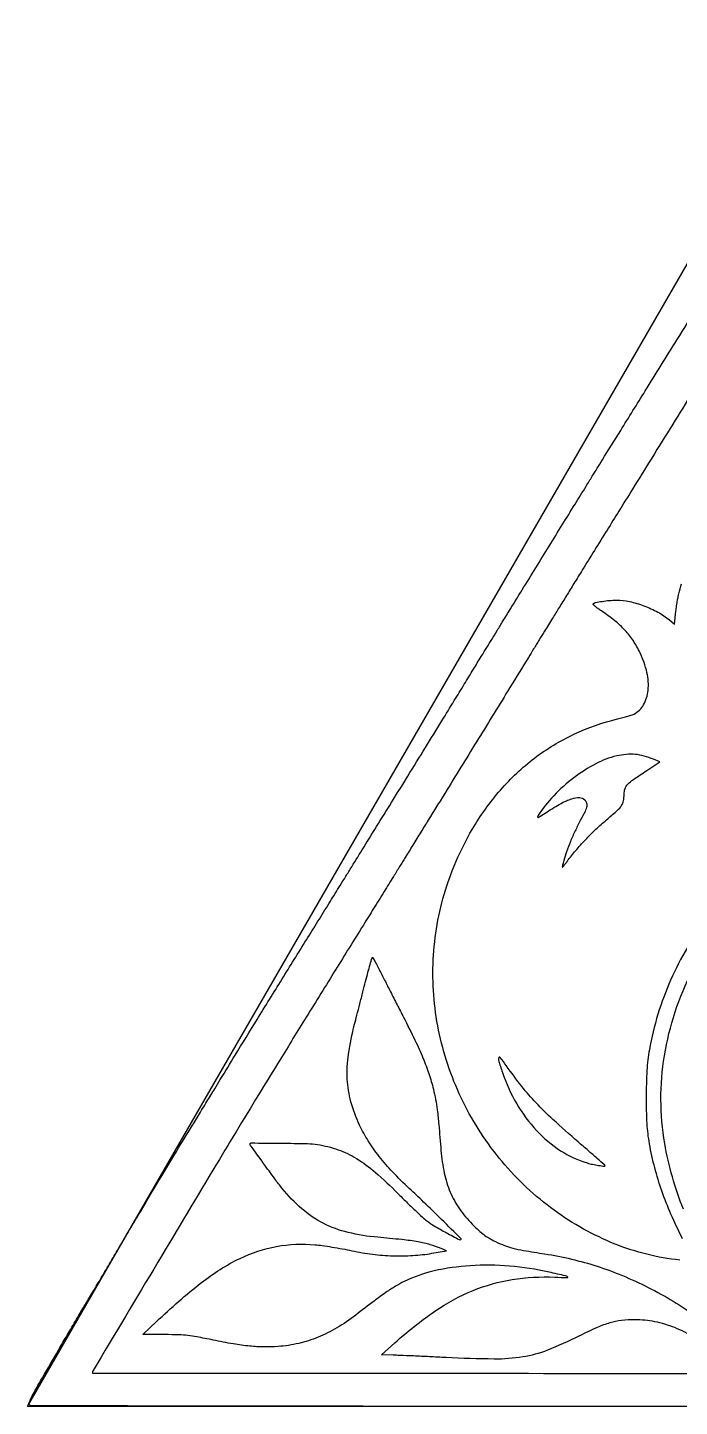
# Model space of a CAD drawing. Header units: millimetres. Extents: x 7 to 202, y 10 to 284.
# Drawn here: x 157.5 to 175.92, y 103.03 to 142 of the extents above; entities that cross this region are included whole.
import ezdxf

# ---------------------------------------------------------------- set-up
doc = ezdxf.new("R2010")
doc.units = ezdxf.units.MM
doc.layers.add('CUT', color=1, linetype='Continuous')
doc.layers.add('ENGRAVE', color=7, linetype='Continuous')

msp = doc.modelspace()

# ---------------------------------------------------------------- linework, layer by layer
at = {"layer": 'CUT'}
msp.add_lwpolyline([(157.5, 103.029), (180, 142), (202.5, 103.029)], close=True, dxfattribs=at)
at = {"layer": 'ENGRAVE', "extrusion": (0, 0, -1)}
for points in [[(-202.452, 103.042, 0.000001), (-195.868, 103.035, 0.000156)], [(-194.596, 103.97, -0.000001), (-200.658, 103.976, -0.413912)], [(-188.621, 103.03, 0.000094), (-180.016, 103.029, 0.000074), (-168.147, 103.031, 0.00044), (-161.957, 103.038, 0.000027), (-157.602, 103.047, 0.222546), (-157.542, 103.075, 0.281367), (-157.536, 103.121, 0.013418), (-157.604, 103.269, 0.013288), (-157.718, 103.486, 0.003245), (-157.919, 103.839, 0.000445), (-158.37, 104.617, 0.000965), (-158.718, 105.215, 0.001201), (-158.986, 105.669, 0.003665), (-159.171, 105.976, -0.002772), (-159.28, 106.157, -0.000424), (-159.496, 106.519, -0.000474), (-159.75, 106.947, -0.000411), (-160.015, 107.396, 0.000495), (-160.688, 108.533, 0.001058), (-161.21, 109.41, 0.001298), (-161.659, 110.157, 0.001404), (-162.101, 110.882, -0.000259), (-162.327, 111.251, -0.000213), (-162.567, 111.645, -0.000215), (-162.788, 112.007, -0.000569), (-162.946, 112.266, 0.001372), (-163.366, 112.955, 0.000454), (-163.986, 113.964, 0.000446), (-164.687, 115.098, 0.00046), (-165.382, 116.22, -0.000115), (-165.706, 116.741, -0.000122), (-166.023, 117.253, -0.000116), (-166.296, 117.694, -0.00056), (-166.452, 117.945, 0.000432), (-166.617, 118.213, 0.000061), (-166.958, 118.764, 0.00007), (-167.361, 119.415, 0.00006), (-167.786, 120.102, -0.000396), (-168.244, 120.841, -0.000302), (-168.743, 121.65, -0.000305), (-169.21, 122.41, -0.000719), (-169.557, 122.977, 0.000164), (-169.84, 123.44, 0.000212), (-170.1, 123.865, 0.000161), (-170.318, 124.222, 0.001864), (-170.404, 124.361, -0.001479), (-170.48, 124.483, -0.00029), (-170.615, 124.703, -0.000308), (-170.772, 124.96, -0.000285), (-170.933, 125.223, 0.000697), (-171.144, 125.568, 0.000188), (-171.48, 126.113, 0.00019), (-171.861, 126.732, 0.000197), (-172.238, 127.344, -0.00001), (-172.609, 127.945, -0.00001), (-172.972, 128.533, -0.00001), (-173.283, 129.037, -0.000048), (-173.458, 129.321, 0.00068), (-173.742, 129.779, 0.000129), (-174.261, 130.615, 0.000115), (-174.954, 131.73, 0.000052), (-175.859, 133.185, 0.000653), (-176.981, 134.981, 0.001459)], [(-177.349, 133.396, -0.000386), (-176.292, 131.693, 0.000055), (-175.732, 130.79, 0.000046), (-175.137, 129.831, 0.000047), (-174.593, 128.953, 0.000127), (-174.207, 128.332, -0.000179), (-173.876, 127.798, -0.000141), (-173.517, 127.219, -0.000142), (-173.183, 126.68, -0.00035), (-172.938, 126.284, 0.000054), (-172.731, 125.948, 0.000052), (-172.521, 125.607, 0.000052), (-172.335, 125.306, 0.000188), (-172.217, 125.116, -0.000488), (-172.108, 124.939, -0.000197), (-171.96, 124.698, -0.000195), (-171.8, 124.439, -0.000248), (-171.653, 124.199, 0.000447), (-171.13, 123.346, 0.000102), (-170.243, 121.904, 0.000103), (-169.354, 120.461, 0.000436), (-168.822, 119.598, -0.000183), (-168.615, 119.263, -0.000137), (-168.387, 118.894, -0.000139), (-168.174, 118.547, -0.000321), (-168.013, 118.286, 0.000783), (-167.84, 118.006, 0.000235), (-167.576, 117.578, 0.000236), (-167.278, 117.099, 0.000255), (-166.988, 116.633, -0.00046), (-166.201, 115.365, -0.000397), (-165.375, 114.031, -0.000402), (-164.626, 112.817, -0.001112), (-164.102, 111.961, -0.001527), (-162.843, 109.88, -0.00066), (-161.179, 107.103, -0.000025), (-159.351, 104.043, -0.135428), (-159.333, 103.978, -0.414006), (-159.339, 103.972), (-165.404, 103.968, -0.00011), (-172.075, 103.964, -0.000066), (-180, 103.963, -0.000096), (-187.925, 103.965, -0.00016)], [(-175.93, 107.165, 0.070236), (-174.1, 107.619, 0.061959), (-172.38, 108.574, 0.060417), (-170.908, 109.95, 0.060419), (-169.807, 111.637, 0.060407), (-169.141, 113.544, 0.062376), (-168.959, 115.533, 0.062633), (-169.273, 117.499, 0.06179), (-170.064, 119.336, 0.046097), (-170.865, 120.451, 0.051545), (-171.829, 121.355, 0.052616), (-172.94, 122.028, 0.051785), (-174.172, 122.459, -0.006298), (-174.321, 122.497, -0.007284), (-174.463, 122.536, -0.006589), (-174.581, 122.573, -0.042001), (-174.639, 122.597, -0.146287), (-174.908, 122.859, -0.102727), (-175.035, 123.265, -0.081513), (-175.003, 123.773, -0.054262), (-174.81, 124.325, -0.035763), (-174.618, 124.665, -0.039468), (-174.385, 124.962, -0.036478), (-174.092, 125.237, -0.02391), (-173.718, 125.511, 0.012189), (-173.62, 125.58, 0.020908), (-173.542, 125.642, 0.01679), (-173.486, 125.695, 0.414419), (-173.486, 125.714, 0.145186), (-173.551, 125.75, 0.013429), (-173.734, 125.783, 0.017878), (-173.942, 125.808, 0.020869), (-174.141, 125.816, 0.053223), (-174.51, 125.777, 0.036176), (-174.917, 125.658, 0.03572), (-175.31, 125.478, 0.046428), (-175.637, 125.258), (-175.785, 125.137), (-175.809, 125.414, 0.011939), (-175.824, 125.542, 0.006397), (-175.847, 125.699, 0.006365), (-175.875, 125.859, 0.009897), (-175.904, 125.996, 0.018211), (-175.981, 126.281, 0.008666)], [(-176.721, 116.856, -0.05875), (-175.672, 115.077, -0.059608), (-175.071, 113.111, -0.029847), (-175.002, 112.529, -0.013996), (-174.979, 111.772, -0.013967), (-174.999, 111.018, -0.031499), (-175.065, 110.451, -0.019207), (-175.214, 109.778, -0.019905), (-175.413, 109.127, -0.019079), (-175.672, 108.469, -0.014965), (-176, 107.777, 0.005353)], [(-176.34, 104.976, -0.042965), (-175.789, 105.255, -0.045485), (-175.227, 105.423, -0.050292), (-174.663, 105.479, -0.027827), (-174.28, 105.457, -0.04327), (-173.956, 105.391, -0.033855), (-173.596, 105.259, -0.010668), (-173.077, 105.013, 0.022279), (-172.188, 104.617, 0.053818), (-171.494, 104.427, 0.042727), (-170.686, 104.367, 0.009964), (-169.325, 104.409, -0.00071), (-168.854, 104.433, -0.000814), (-168.403, 104.454, -0.000733), (-168.021, 104.47, -0.004667), (-167.827, 104.477), (-167.497, 104.485), (-167.876, 104.826, 0.032912), (-169.01, 105.72, 0.053129), (-170.09, 106.305, 0.058157), (-171.195, 106.614, 0.050237), (-172.398, 106.683, -0.002483), (-172.753, 106.669, -0.705459), (-172.761, 106.689, -0.123404), (-172.705, 106.717, -0.001071), (-172.236, 106.824, -0.034963), (-171.119, 106.996, -0.036789), (-170.008, 107.005, -0.039261), (-168.986, 106.858, -0.059325), (-168.14, 106.559, -0.021355), (-167.894, 106.424, -0.015504), (-167.631, 106.254, -0.010245), (-167.291, 106.007, -0.002932), (-166.773, 105.612, 0.029805), (-166.24, 105.247, 0.038478), (-165.709, 104.983, 0.040045), (-165.162, 104.81, 0.037081), (-164.58, 104.722, 0.023284), (-164.187, 104.709, 0.020884), (-163.779, 104.733, 0.017548), (-163.313, 104.796, 0.009233), (-162.74, 104.905, -0.004018), (-162.286, 104.996, -0.01946), (-162.026, 105.036, -0.021955), (-161.777, 105.053, -0.006051), (-161.386, 105.058), (-160.761, 105.058), (-161.147, 105.428, 0.024528), (-162.415, 106.532, 0.053835), (-163.505, 107.213, 0.067868), (-164.538, 107.551, 0.068092), (-165.623, 107.6, 0.012663), (-165.825, 107.576, 0.005118), (-166.1, 107.534, 0.005061), (-166.394, 107.482, 0.006402), (-166.665, 107.429, -0.021355), (-167.249, 107.331, -0.02283), (-167.825, 107.287, -0.023479), (-168.388, 107.295, -0.02592), (-168.928, 107.357), (-169.34, 107.426), (-169.183, 107.493, -0.031865), (-168.877, 107.6, -0.024925), (-168.535, 107.678, -0.017138), (-168.08, 107.743, -0.005381), (-167.396, 107.808, 0.039017), (-166.555, 107.946, 0.058038), (-165.857, 108.206, 0.059901), (-165.253, 108.612, 0.045045), (-164.696, 109.188, 0.011222), (-164.486, 109.459, 0.002877), (-164.16, 109.908, 0.000465), (-163.804, 110.405, 0.156467), (-163.79, 110.449, 0.416303), (-163.816, 110.475, 0.000485), (-164.652, 110.468, 0.002745), (-165.409, 110.457, 0.034122), (-165.695, 110.432, 0.046338), (-166.274, 110.284, 0.051447), (-166.795, 110.036, 0.042251), (-167.33, 109.644, 0.019216), (-167.963, 109.049, -0.004401), (-168.206, 108.807, -0.004682), (-168.448, 108.574, -0.004464), (-168.66, 108.378, -0.021522), (-168.786, 108.272, -0.030231), (-168.994, 108.132, -0.008645), (-169.333, 107.94, -0.00243), (-169.699, 107.744, -0.329452), (-169.746, 107.751, -0.416207), (-169.746, 107.772, -0.000187), (-169.201, 108.31, -0.002545), (-168.692, 108.806, -0.005167), (-168.286, 109.19, 0.016564), (-167.819, 109.652, 0.02322), (-167.436, 110.096, 0.025594), (-167.127, 110.535, 0.030159), (-166.883, 110.98, 0.043612), (-166.639, 111.639, 0.054365), (-166.535, 112.283, 0.048926), (-166.569, 112.987, 0.027141), (-166.74, 113.829, -0.00044), (-166.805, 114.084, -0.000216), (-166.889, 114.408, -0.000214), (-166.975, 114.745, -0.000312), (-167.051, 115.042, 0.0029), (-167.118, 115.301, 0.004773), (-167.179, 115.518, 0.000948), (-167.234, 115.708, 0.329738), (-167.245, 115.716, 0.274213), (-167.257, 115.709, 0.001826), (-167.323, 115.592, 0.006418), (-167.396, 115.456, 0.003973), (-167.479, 115.294, -0.001376), (-167.589, 115.076, -0.000427), (-167.756, 114.748, -0.000427), (-167.943, 114.382, -0.00047), (-168.125, 114.027, 0.006492), (-168.446, 113.382, 0.014049), (-168.673, 112.876, 0.01737), (-168.839, 112.434, 0.019013), (-168.967, 111.995, 0.016207), (-169.03, 111.708, 0.01494), (-169.076, 111.409, 0.008857), (-169.12, 110.994, 0.001822), (-169.182, 110.261, -0.032412), (-169.275, 109.626, -0.047693), (-169.444, 109.088, -0.050739), (-169.703, 108.617, -0.043971), (-170.062, 108.182, -0.009979), (-170.249, 108.001, -0.027917), (-170.389, 107.884, -0.031018), (-170.532, 107.79, -0.014933), (-170.727, 107.687, -0.020614), (-170.981, 107.575, -0.032302), (-171.208, 107.503, -0.01926), (-171.513, 107.439, -0.003142), (-172.111, 107.341, 0.018953), (-172.869, 107.193, 0.02055), (-173.594, 106.991, 0.02025), (-174.31, 106.727, 0.017351), (-175.04, 106.393, 0.020053), (-175.747, 106.003, 0.020521), (-176.414, 105.561, 0.021789)], [(-176.033, 108.602, 0.053537), (-175.506, 110.46, 0.083186), (-175.497, 112.942, 0.078132), (-176.291, 115.35, 0.078261)]]:
    msp.add_lwpolyline(points, format="xyb", dxfattribs=at)
for points in [[(-174.147, 121.413, -0.063502), (-173.554, 121.191, -0.040986), (-172.935, 120.796, -0.039948), (-172.367, 120.289, -0.048934), (-171.929, 119.73, -0.094297), (-171.913, 119.689, -0.594821), (-171.926, 119.678, -0.045495), (-171.99, 119.711, -0.002647), (-172.172, 119.828, 0.016788), (-172.578, 120.074, 0.049706), (-172.877, 120.204, 0.082655), (-173.094, 120.236, 0.194235), (-173.243, 120.173, 0.117347), (-173.296, 120.087, 0.132069), (-173.302, 119.989, 0.061536), (-173.253, 119.848, 0.009698), (-173.119, 119.586, -0.012397), (-172.972, 119.293, -0.012455), (-172.839, 118.994, -0.013103), (-172.73, 118.708, -0.020577), (-172.652, 118.457, -0.00476), (-172.634, 118.385, -0.008088), (-172.62, 118.324, -0.002703), (-172.61, 118.272, -0.472676), (-172.613, 118.268, -0.225977), (-172.619, 118.272, -0.001133), (-172.666, 118.329, -0.004752), (-172.719, 118.396, -0.002955), (-172.779, 118.475, 0.016307), (-173.02, 118.774, 0.013008), (-173.299, 119.081, 0.012899), (-173.596, 119.376, 0.015076), (-173.894, 119.639, -0.009118), (-174.17, 119.878, -0.062808), (-174.287, 120.014, -0.10307), (-174.34, 120.145, -0.044379), (-174.357, 120.334, 0.083525), (-174.383, 120.489, 0.107566), (-174.458, 120.613, 0.051091), (-174.621, 120.751, 0.006829), (-174.995, 121.003), (-175.364, 121.243), (-175.186, 121.319, -0.03412), (-174.923, 121.412, -0.045061), (-174.673, 121.457, -0.045304), (-174.42, 121.457, -0.035048)], [(-170.92, 112.469, -0.050883), (-171.321, 111.582, -0.056557), (-171.882, 110.828, -0.060123), (-172.562, 110.257, -0.073481), (-173.315, 109.91, -0.018884), (-173.465, 109.872, -0.013357), (-173.636, 109.841, -0.005199), (-173.801, 109.816, -0.45439), (-173.818, 109.831, -0.214219), (-173.813, 109.843, -0.00021), (-173.594, 110.037, -0.001983), (-173.347, 110.254, -0.001209), (-173.054, 110.509, 0.006883), (-172.347, 111.138, 0.01862), (-171.868, 111.609, 0.021699), (-171.469, 112.072, 0.012738), (-171.03, 112.656, -0.008054), (-170.857, 112.892, -0.533834), (-170.815, 112.889, -0.211923), (-170.807, 112.818, -0.004392)]]:
    msp.add_lwpolyline(points, format="xyb", close=True, dxfattribs=at)

doc.saveas('drawing.dxf')
